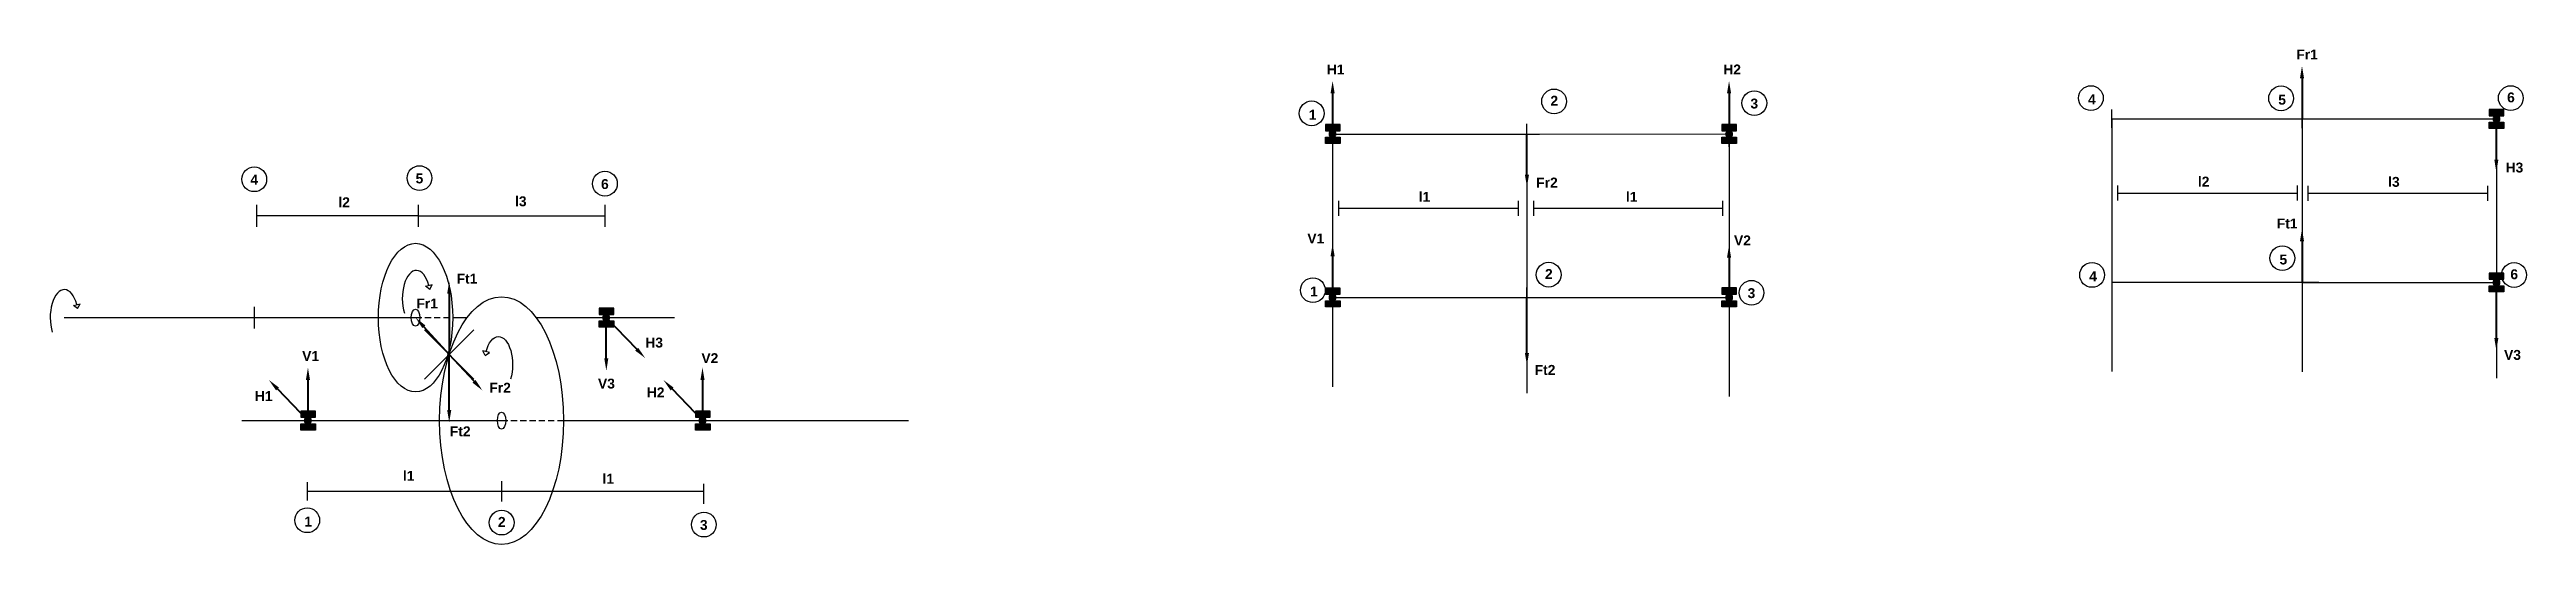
# Model space of a CAD drawing. Header units: inches. Extents: x 5.1 to 105.1, y 5.3 to 25.3.
import ezdxf
from ezdxf import colors
from ezdxf.entities.mleader import LeaderData, LeaderLine
from ezdxf.math import Vec2, Vec3

# ---------------------------------------------------------------- set-up
doc = ezdxf.new("R2010")
doc.units = ezdxf.units.IN
doc.header["$MEASUREMENT"] = 0
doc.header["$PDMODE"] = 3
doc.header["$PDSIZE"] = -3
doc.linetypes.add('DASHED2', pattern=[0.375, 0.25, -0.125])
doc.layers.add('Angrenaj', color=7, linetype='Continuous')
doc.layers.add('Punctat', color=7, linetype='DASHED2')
doc.layers.add('Forte', color=7, linetype='Continuous', lineweight=40)
doc.layers.add('Rulmenti', color=7, linetype='Continuous', lineweight=25)
doc.styles.get("Standard").update_dxf_attribs({"font": 'arialbd.ttf'})

msp = doc.modelspace()

# ---------------------------------------------------------------- hatches: boundary and pattern name
at = {"layer": 'Angrenaj', "true_color": 0x939598}
h = msp.add_hatch(color=252, dxfattribs=at)
h.dxf.hatch_style = 1
h.paths.add_polyline_path([(56.589, 22.29), (56.589, 22.04), (57.18, 22.04), (57.18, 22.29)])
h.paths.add_polyline_path([(56.589, 21.776), (56.589, 21.526), (57.18, 21.526), (57.18, 21.776)])
at = {"layer": 'Angrenaj', "true_color": 0xf1eb1f}
h = msp.add_hatch(color=2, dxfattribs=at)
h.dxf.hatch_style = 1
h.paths.add_polyline_path([(57.009, 21.908, 1), (56.744, 21.908, 1)])
at = {"layer": 'Angrenaj', "true_color": 0x939598}
h = msp.add_hatch(color=252, dxfattribs=at)
h.dxf.hatch_style = 1
h.paths.add_polyline_path([(72.588, 22.292), (72.588, 22.042), (73.179, 22.042), (73.179, 22.292)])
h.paths.add_polyline_path([(72.588, 21.777), (72.588, 21.528), (73.179, 21.528), (73.179, 21.777)])
at = {"layer": 'Angrenaj', "true_color": 0xf1eb1f}
h = msp.add_hatch(color=2, dxfattribs=at)
h.dxf.hatch_style = 1
h.paths.add_polyline_path([(73.008, 21.91, 1), (72.743, 21.91, 1)])
at = {"layer": 'Angrenaj', "true_color": 0x939598}
h = msp.add_hatch(color=252, dxfattribs=at)
h.dxf.hatch_style = 1
h.paths.add_polyline_path([(103.554, 22.896), (103.554, 22.646), (104.146, 22.646), (104.146, 22.896)])
h.paths.add_polyline_path([(103.554, 22.381), (103.554, 22.132), (104.146, 22.132), (104.146, 22.381)])
at = {"layer": 'Angrenaj', "true_color": 0xf1eb1f}
h = msp.add_hatch(color=2, dxfattribs=at)
h.dxf.hatch_style = 1
h.paths.add_polyline_path([(103.974, 22.514, 1), (103.71, 22.514, 1)])
at = {"layer": 'Angrenaj', "true_color": 0x939598}
h = msp.add_hatch(color=252, dxfattribs=at)
h.dxf.hatch_style = 1
h.paths.add_polyline_path([(103.554, 16.298), (103.554, 16.049), (104.146, 16.049), (104.146, 16.298)])
h.paths.add_polyline_path([(103.554, 15.784), (103.554, 15.534), (104.146, 15.534), (104.146, 15.784)])
at = {"layer": 'Angrenaj', "true_color": 0xf1eb1f}
h = msp.add_hatch(color=2, dxfattribs=at)
h.dxf.hatch_style = 1
h.paths.add_polyline_path([(103.974, 15.916, 1), (103.71, 15.916, 1)])
at = {"layer": 'Angrenaj', "true_color": 0x939598}
h = msp.add_hatch(color=252, dxfattribs=at)
h.dxf.hatch_style = 1
h.paths.add_polyline_path([(56.589, 15.693), (56.589, 15.443), (57.18, 15.443), (57.18, 15.693)])
h.paths.add_polyline_path([(56.589, 15.178), (56.589, 14.929), (57.18, 14.929), (57.18, 15.178)])
at = {"layer": 'Angrenaj', "true_color": 0xf1eb1f}
h = msp.add_hatch(color=2, dxfattribs=at)
h.dxf.hatch_style = 1
h.paths.add_polyline_path([(57.009, 15.311, 1), (56.744, 15.311, 1)])
at = {"layer": 'Angrenaj', "true_color": 0x939598}
h = msp.add_hatch(color=252, dxfattribs=at)
h.dxf.hatch_style = 1
h.paths.add_polyline_path([(72.588, 15.694), (72.588, 15.445), (73.179, 15.445), (73.179, 15.694)])
h.paths.add_polyline_path([(72.588, 15.18), (72.588, 14.93), (73.179, 14.93), (73.179, 15.18)])
at = {"layer": 'Angrenaj', "true_color": 0xf1eb1f}
h = msp.add_hatch(color=2, dxfattribs=at)
h.dxf.hatch_style = 1
h.paths.add_polyline_path([(73.008, 15.312, 1), (72.743, 15.312, 1)])
at = {"layer": 'Angrenaj', "true_color": 0x939598}
h = msp.add_hatch(color=252, dxfattribs=at)
h.dxf.hatch_style = 1
h.paths.add_polyline_path([(27.279, 14.878), (27.279, 14.628), (27.87, 14.628), (27.87, 14.878)])
h.paths.add_polyline_path([(27.279, 14.364), (27.279, 14.114), (27.87, 14.114), (27.87, 14.364)])
at = {"layer": 'Angrenaj', "true_color": 0xf1eb1f}
h = msp.add_hatch(color=2, dxfattribs=at)
h.dxf.hatch_style = 1
h.paths.add_polyline_path([(27.699, 14.496, 1), (27.434, 14.496, 1)])
at = {"layer": 'Angrenaj', "true_color": 0x939598}
h = msp.add_hatch(color=252, dxfattribs=at)
h.dxf.hatch_style = 1
h.paths.add_polyline_path([(15.525, 10.724), (15.237, 10.724), (15.237, 10.641), (15.397, 10.475), (15.525, 10.475)])
h.paths.add_polyline_path([(15.828, 10.724), (15.525, 10.724), (15.525, 10.475), (15.828, 10.475)])
h.paths.add_polyline_path([(15.237, 10.641), (15.237, 10.475), (15.397, 10.475)], flags=17)
h.paths.add_polyline_path([(15.828, 10.21), (15.237, 10.21), (15.237, 9.96), (15.828, 9.96)])
at = {"layer": 'Angrenaj', "true_color": 0xf1eb1f}
h = msp.add_hatch(color=2, dxfattribs=at)
h.dxf.hatch_style = 1
h.paths.add_polyline_path([(15.657, 10.342), (15.392, 10.342, 1)])
h.paths.add_polyline_path([(15.525, 10.475), (15.525, 10.342), (15.657, 10.342, 0.414214)])
h.paths.add_polyline_path([(15.433, 10.438, 0.203901), (15.392, 10.342), (15.525, 10.342)])
h.paths.add_polyline_path([(15.525, 10.475, 0.193933), (15.433, 10.438), (15.525, 10.342)])
at = {"layer": 'Angrenaj', "true_color": 0x939598}
h = msp.add_hatch(color=252, dxfattribs=at)
h.dxf.hatch_style = 1
h.paths.add_polyline_path([(31.16, 10.724), (31.16, 10.475), (31.751, 10.475), (31.751, 10.724)])
h.paths.add_polyline_path([(31.16, 10.21), (31.16, 9.96), (31.751, 9.96), (31.751, 10.21)])
at = {"layer": 'Angrenaj', "true_color": 0xf1eb1f}
h = msp.add_hatch(color=2, dxfattribs=at)
h.dxf.hatch_style = 1
h.paths.add_polyline_path([(31.58, 10.342, 1), (31.316, 10.342, 1)])

# ---------------------------------------------------------------- linework, layer by layer
for p, q in [((56.877, 21.539), (56.877, 22.277)), ((64.72, 21.502), (64.72, 22.314)), ((72.876, 21.397), (72.876, 22.21)), ((88.321, 22.155), (88.321, 22.894)), ((88.321, 22.525), (96.678, 22.525)), ((95.999, 22.145), (95.999, 22.883)), ((95.999, 22.514), (103.842, 22.514)), ((103.842, 22.107), (103.842, 22.92)), ((56.877, 21.908), (65.233, 21.908)), ((65.233, 21.908), (72.876, 21.91)), ((103.842, 15.51), (103.842, 16.323)), ((56.877, 15.311), (65.233, 15.311)), ((64.72, 14.904), (64.72, 15.717)), ((65.233, 15.311), (72.876, 15.312)), ((88.321, 15.927), (96.678, 15.927)), ((95.999, 15.916), (103.842, 15.916)), ((5.692, 14.496), (19.867, 14.496)), ((12.854, 10.342), (23.34, 10.342)), ((15.508, 7.119), (15.508, 7.857)), ((15.508, 7.488), (23.864, 7.488)), ((23.351, 7.082), (23.351, 7.894)), ((23.864, 7.488), (31.507, 7.49)), ((31.507, 6.977), (31.507, 7.79))]:
    msp.add_line(p, q)
for centre, major_axis in [((19.867, 14.496), (0, -3)), ((23.34, 10.342), (0, -5)), ((19.867, 14.496), (0, -0.344)), ((23.34, 10.342), (0, -0.344))]:
    msp.add_ellipse(centre, major_axis=major_axis, ratio=0.5)
for centre in [(19.901, 15.267), (5.692, 14.496)]:
    msp.add_ellipse(centre, major_axis=(0, -1.136), ratio=0.5, start_param=2.054078, end_param=5.256597)
at = {"extrusion": (0, 0, -1)}
msp.add_ellipse((23.216, 12.599), major_axis=(0, -1.136), ratio=0.5, start_param=2.054078, end_param=5.256597, dxfattribs=at)
at = {"layer": 'Angrenaj'}
for p, q in [((88.321, 22.525), (88.321, 12.32)), ((95.999, 22.514), (95.999, 12.309)), ((103.842, 22.514), (103.842, 12.052)), ((56.877, 21.908), (56.877, 11.704)), ((64.72, 21.908), (64.72, 11.446)), ((72.876, 21.91), (72.876, 11.317)), ((13.449, 19.044), (13.449, 18.163)), ((19.973, 19.044), (19.973, 18.163)), ((27.51, 19.044), (27.51, 18.163)), ((57.124, 18.605), (57.124, 19.213)), ((64.378, 18.605), (64.378, 19.213)), ((64.992, 18.605), (64.992, 19.213)), ((72.629, 18.605), (72.629, 19.213)), ((88.569, 19.221), (88.569, 19.83)), ((88.569, 19.526), (95.823, 19.526)), ((95.823, 19.221), (95.823, 19.83)), ((96.247, 19.21), (96.247, 19.819)), ((96.247, 19.515), (103.5, 19.515)), ((103.5, 19.21), (103.5, 19.819)), ((19.973, 18.603), (13.449, 18.603)), ((19.973, 18.603), (27.51, 18.603)), ((57.124, 18.909), (64.378, 18.909)), ((64.992, 18.909), (72.629, 18.909)), ((6.061, 14.991), (6.33, 15.057)), ((6.23, 14.862), (6.33, 15.057)), ((20.27, 15.762), (20.539, 15.828)), ((20.439, 15.633), (20.27, 15.762)), ((20.439, 15.633), (20.539, 15.828)), ((6.23, 14.862), (6.061, 14.991)), ((13.361, 14.936), (13.361, 14.055)), ((21.367, 14.496), (21.949, 14.496)), ((24.732, 14.496), (30.323, 14.496)), ((22.679, 12.966), (22.578, 13.16)), ((22.847, 13.095), (22.578, 13.16)), ((22.679, 12.966), (22.847, 13.095)), ((25.84, 10.342), (39.758, 10.342))]:
    msp.add_line(p, q, dxfattribs=at)
for centre in [(56.033, 22.741), (65.816, 23.222), (73.897, 23.153), (87.478, 23.357), (95.156, 23.346), (104.425, 23.357), (13.358, 20.081), (20.027, 20.129), (27.51, 19.903), (95.205, 16.897), (56.082, 15.605), (65.597, 16.229), (73.782, 15.5), (87.527, 16.221), (104.557, 16.218), (15.495, 6.319), (23.342, 6.225), (31.502, 6.144)]:
    msp.add_circle(centre, 0.5, dxfattribs=at)
msp.add_point((21.226, 13.01), dxfattribs=at)
at = {"layer": 'Punctat'}
for p, q in [((19.867, 14.496), (21.367, 14.496)), ((23.34, 10.342), (25.84, 10.342))]:
    msp.add_line(p, q, dxfattribs=at)
at = {"layer": 'Rulmenti'}
for points in [[(56.589, 22.04), (57.18, 22.04), (57.18, 22.29), (56.589, 22.29)], [(72.588, 22.042), (73.179, 22.042), (73.179, 22.292), (72.588, 22.292)], [(103.554, 22.646), (104.146, 22.646), (104.146, 22.896), (103.554, 22.896)], [(103.554, 22.381), (104.146, 22.381), (104.146, 22.132), (103.554, 22.132)], [(56.589, 21.776), (57.18, 21.776), (57.18, 21.526), (56.589, 21.526)], [(72.588, 21.777), (73.179, 21.777), (73.179, 21.528), (72.588, 21.528)], [(103.554, 16.049), (104.146, 16.049), (104.146, 16.298), (103.554, 16.298)], [(56.589, 15.443), (57.18, 15.443), (57.18, 15.693), (56.589, 15.693)], [(56.589, 15.178), (57.18, 15.178), (57.18, 14.929), (56.589, 14.929)], [(72.588, 15.445), (73.179, 15.445), (73.179, 15.694), (72.588, 15.694)], [(72.588, 15.18), (73.179, 15.18), (73.179, 14.93), (72.588, 14.93)], [(103.554, 15.784), (104.146, 15.784), (104.146, 15.534), (103.554, 15.534)], [(27.279, 14.628), (27.87, 14.628), (27.87, 14.878), (27.279, 14.878)], [(27.279, 14.364), (27.87, 14.364), (27.87, 14.114), (27.279, 14.114)], [(15.237, 10.475), (15.828, 10.475), (15.828, 10.724), (15.237, 10.724)], [(15.237, 10.21), (15.828, 10.21), (15.828, 9.96), (15.237, 9.96)], [(31.16, 10.475), (31.751, 10.475), (31.751, 10.724), (31.16, 10.724)], [(31.16, 10.21), (31.751, 10.21), (31.751, 9.96), (31.16, 9.96)]]:
    msp.add_lwpolyline(points, close=True, dxfattribs=at)
for centre in [(56.877, 21.908), (72.876, 21.91), (103.842, 22.514), (103.842, 15.916), (56.877, 15.311), (72.876, 15.312), (27.566, 14.496), (15.525, 10.342), (31.448, 10.342)]:
    msp.add_circle(centre, 0.132, dxfattribs=at)

# ---------------------------------------------------------------- texts
at = {"layer": 'Angrenaj', "char_height": 0.4, "attachment_point": 1}
for s, width, gutter_width, insert in [('2', 0.5449, 2, (65.667, 23.45)), ('3', 0.45014, 2, (73.739, 23.338)), ('4', 1.70578, 2, (87.362, 23.503)), ('5', 1.70578, 2, (95.04, 23.492)), ('6', 0.5449, 2, (104.275, 23.586)), ('1', 1.70578, 2, (55.918, 22.886)), ('4', 0.45014, 2, (13.2, 20.266)), ('5', 0.45014, 2, (19.869, 20.315)), ('6', 0.45014, 2, (27.352, 20.088)), ('l2', 1.24852, 2, (16.753, 19.354)), ('l3', 1.24852, 2, (23.882, 19.392)), ('5', 1.70578, 2, (95.089, 17.042)), ('2', 0.5449, 2, (65.447, 16.458)), ('4', 1.70578, 2, (87.411, 16.367)), ('6', 0.5449, 2, (104.407, 16.447)), ('1', 1.70578, 2, (55.966, 15.75)), ('3', 0.45014, 2, (73.624, 15.686)), ('Fr2', 0.92282, 1, (22.845, 11.869)), ('1', 1.70578, 2, (15.379, 6.464)), ('2', 0.5449, 2, (23.192, 6.453)), ('3', 0.45014, 2, (31.344, 6.33))]:
    msp.add_mtext_dynamic_manual_height_columns(s, width=width, gutter_width=gutter_width, heights=[0], dxfattribs=dict(at, insert=insert))
at = {"layer": 'Forte', "char_height": 0.4, "attachment_point": 1}
for s, width, gutter_width, heights, insert in [('Fr1', 1.1748, 2, [0], (95.767, 25.317)), ('H1', 1.1748, 2, [0], (56.644, 24.712)), ('H2', 1.1748, 2, [0], (72.643, 24.713)), ('Fr2', 0.60838, 2, [0], (65.093, 20.149)), ('l2', 2.34544, 2, [0], (91.797, 20.188)), ('l3', 2.34544, 2, [0], (99.475, 20.177)), ('H3', 0.60838, 2, [0], (104.215, 20.755)), ('l1', 2.34544, 2, [0], (60.352, 19.572)), ('l1', 2.34544, 2, [0], (68.714, 19.572)), ('Ft1', 1.1748, 2, [0], (94.979, 18.497)), ('V1', 1.1748, 2, [0], (55.857, 17.891)), ('V2', 0.65034, 2, [0], (73.075, 17.815)), ('Ft1', 0.77601, 1, [0], (21.524, 16.27)), ('Fr1', 0.71309, 1, [0.368], (19.901, 15.267)), ('V1', 1.1748, 2, [0], (15.292, 13.146)), ('H3', 0.69229, 2, [0], (29.14, 13.691)), ('V2', 0.65034, 2, [0], (31.404, 13.062)), ('V3', 0.79698, 1, [0], (104.153, 13.193)), ('V3', 0.60838, 2, [0], (27.229, 12.035)), ('Ft2', 0.79698, 1, [0], (65.03, 12.588)), ('H1', 0.52446, 2, [0], (13.383, 11.532)), ('H2', 0.65034, 2, [0], (29.201, 11.679)), ('Ft2', 0.79698, 1, [0], (21.251, 10.109)), ('l1', 2.34544, 2, [0], (19.356, 8.312)), ('l1', 1.68208, 2, [0], (27.411, 8.194))]:
    msp.add_mtext_dynamic_manual_height_columns(s, width=width, gutter_width=gutter_width, heights=heights, dxfattribs=dict(at, insert=insert))

# ---------------------------------------------------------------- leaders
at = {"layer": 'Forte'}
ml = msp.add_multileader_mtext('Standard', dxfattribs=at)
ml.set_content('', color=256)
ml.set_leader_properties(color=256, linetype='ByLayer', lineweight=-1)
ml.build(insert=Vec2(0, 0))
ml.multileader.update_dxf_attribs({"has_dogleg": 0, "dogleg_length": 0.36, "arrow_head_size": 0.5})
ctx = ml.context
ctx.base_point, ctx.char_height, ctx.arrow_head_size, ctx.landing_gap_size, ctx.plane_origin = Vec3(56.697, 21.908), 0.18, 0.5, 0.09, Vec3(56.877, 24.05)
ctx.text_align_type = 2
notes = []
notes.append((ctx, [(0, (1, 1, 0), (57.237, 21.908), (-1, 0), 0.36, [(0, [(56.877, 24.05)], 0, [])])]))
ctx.mtext.insert, ctx.mtext.alignment, ctx.mtext.flow_direction = Vec3(56.787, 21.998), 3, 5
ml = msp.add_multileader_mtext('Standard', dxfattribs=at)
ml.set_content('', color=256)
ml.set_leader_properties(color=256, linetype='ByLayer', lineweight=-1)
ml.build(insert=Vec2(0, 0))
ml.multileader.update_dxf_attribs({"has_dogleg": 0, "dogleg_length": 0.36, "arrow_head_size": 0.5})
ctx = ml.context
ctx.base_point, ctx.char_height, ctx.arrow_head_size, ctx.landing_gap_size, ctx.plane_origin = Vec3(72.696, 21.91), 0.18, 0.5, 0.09, Vec3(72.876, 24.052)
ctx.text_align_type = 2
notes.append((ctx, [(0, (1, 1, 0), (73.236, 21.91), (-1, 0), 0.36, [(0, [(72.876, 24.052)], 0, [])])]))
ctx.mtext.insert, ctx.mtext.alignment, ctx.mtext.flow_direction = Vec3(72.786, 22), 3, 5
ml = msp.add_multileader_mtext('Standard', dxfattribs=at)
ml.set_content('', color=256)
ml.set_leader_properties(color=256, linetype='ByLayer', lineweight=-1)
ml.build(insert=Vec2(0, 0))
ml.multileader.update_dxf_attribs({"has_dogleg": 0, "dogleg_length": 0.36, "arrow_head_size": 0.5})
ctx = ml.context
ctx.base_point, ctx.char_height, ctx.arrow_head_size, ctx.landing_gap_size, ctx.plane_origin = Vec3(95.819, 22.514), 0.18, 0.5, 0.09, Vec3(95.999, 24.656)
ctx.text_align_type = 2
notes.append((ctx, [(0, (1, 1, 0), (96.359, 22.514), (-1, 0), 0.36, [(0, [(95.999, 24.656)], 0, [])])]))
ctx.mtext.insert, ctx.mtext.alignment, ctx.mtext.flow_direction = Vec3(95.909, 22.604), 3, 5
ml = msp.add_multileader_mtext('Standard', dxfattribs=at)
ml.set_content('', color=256)
ml.set_leader_properties(color=256, linetype='ByLayer', lineweight=-1)
ml.build(insert=Vec2(0, 0))
ml.multileader.update_dxf_attribs({"has_dogleg": 0, "dogleg_length": 0.36, "arrow_head_size": 0.5})
ctx = ml.context
ctx.base_point, ctx.char_height, ctx.arrow_head_size, ctx.landing_gap_size, ctx.plane_origin = Vec3(64.72, 21.908), 0.18, 0.5, 0.09, Vec3(64.72, 19.766)
notes.append((ctx, [(0, (1, 1, 0), (64.36, 21.908), (1, 0), 0.36, [(0, [(64.72, 19.766)], 0, [])])]))
ctx.mtext.insert, ctx.mtext.flow_direction = Vec3(64.81, 21.998), 5
ml = msp.add_multileader_mtext('Standard', dxfattribs=at)
ml.set_content('', color=256)
ml.set_leader_properties(color=256, linetype='ByLayer', lineweight=-1)
ml.build(insert=Vec2(0, 0))
ml.multileader.update_dxf_attribs({"has_dogleg": 0, "dogleg_length": 0.36, "arrow_head_size": 0.5})
ctx = ml.context
ctx.base_point, ctx.char_height, ctx.arrow_head_size, ctx.landing_gap_size, ctx.plane_origin = Vec3(103.842, 22.514), 0.18, 0.5, 0.09, Vec3(103.842, 20.371)
notes.append((ctx, [(0, (1, 1, 0), (103.482, 22.514), (1, 0), 0.36, [(0, [(103.842, 20.371)], 0, [])])]))
ctx.mtext.insert, ctx.mtext.flow_direction = Vec3(103.932, 22.604), 5
ml = msp.add_multileader_mtext('Standard', dxfattribs=at)
ml.set_content('', color=256)
ml.set_leader_properties(color=256, linetype='ByLayer', lineweight=-1)
ml.build(insert=Vec2(0, 0))
ml.multileader.update_dxf_attribs({"has_dogleg": 0, "dogleg_length": 0.36, "arrow_head_size": 0.5})
ctx = ml.context
ctx.base_point, ctx.char_height, ctx.arrow_head_size, ctx.landing_gap_size, ctx.plane_origin = Vec3(95.819, 15.936), 0.18, 0.5, 0.09, Vec3(95.999, 18.078)
ctx.text_align_type = 2
notes.append((ctx, [(0, (1, 1, 0), (96.359, 15.936), (-1, 0), 0.36, [(0, [(95.999, 18.078)], 0, [])])]))
ctx.mtext.insert, ctx.mtext.alignment, ctx.mtext.flow_direction = Vec3(95.909, 16.026), 3, 5
ml = msp.add_multileader_mtext('Standard', dxfattribs=at)
ml.set_content('', color=256)
ml.set_leader_properties(color=256, linetype='ByLayer', lineweight=-1)
ml.build(insert=Vec2(0, 0))
ml.multileader.update_dxf_attribs({"has_dogleg": 0, "dogleg_length": 0.36, "arrow_head_size": 0.5})
ctx = ml.context
ctx.base_point, ctx.char_height, ctx.arrow_head_size, ctx.landing_gap_size, ctx.plane_origin = Vec3(56.697, 15.33), 0.18, 0.5, 0.09, Vec3(56.877, 17.472)
ctx.text_align_type = 2
notes.append((ctx, [(0, (1, 1, 0), (57.237, 15.33), (-1, 0), 0.36, [(0, [(56.877, 17.472)], 0, [])])]))
ctx.mtext.insert, ctx.mtext.alignment, ctx.mtext.flow_direction = Vec3(56.787, 15.42), 3, 5
ml = msp.add_multileader_mtext('Standard', dxfattribs=at)
ml.set_content('', color=256)
ml.set_leader_properties(color=256, linetype='ByLayer', lineweight=-1)
ml.build(insert=Vec2(0, 0))
ml.multileader.update_dxf_attribs({"has_dogleg": 0, "dogleg_length": 0.36, "arrow_head_size": 0.5})
ctx = ml.context
ctx.base_point, ctx.char_height, ctx.arrow_head_size, ctx.landing_gap_size, ctx.plane_origin = Vec3(72.696, 15.273), 0.18, 0.5, 0.09, Vec3(72.876, 17.416)
ctx.text_align_type = 2
notes.append((ctx, [(0, (1, 1, 0), (73.236, 15.273), (-1, 0), 0.36, [(0, [(72.876, 17.416)], 0, [])])]))
ctx.mtext.insert, ctx.mtext.alignment, ctx.mtext.flow_direction = Vec3(72.786, 15.363), 3, 5
ml = msp.add_multileader_mtext('Standard', dxfattribs=at)
ml.set_content('', color=256)
ml.set_leader_properties(color=256, linetype='ByLayer', lineweight=-1)
ml.build(insert=Vec2(0, 0))
ml.multileader.update_dxf_attribs({"has_dogleg": 0, "dogleg_length": 0.36, "arrow_head_size": 0.5})
ctx = ml.context
ctx.base_point, ctx.char_height, ctx.arrow_head_size, ctx.landing_gap_size, ctx.plane_origin = Vec3(103.842, 15.916), 0.18, 0.5, 0.09, Vec3(103.842, 13.173)
notes.append((ctx, [(0, (1, 1, 0), (103.482, 15.916), (1, 0), 0.36, [(0, [(103.842, 13.173)], 0, [])])]))
ctx.mtext.insert, ctx.mtext.flow_direction = Vec3(103.932, 16.006), 5
ml = msp.add_multileader_mtext('Standard', dxfattribs=at)
ml.set_content('', color=256)
ml.set_leader_properties(color=256, linetype='ByLayer', lineweight=-1)
ml.build(insert=Vec2(0, 0))
ml.multileader.update_dxf_attribs({"has_dogleg": 0, "dogleg_length": 0.36, "arrow_head_size": 0.5})
ctx = ml.context
ctx.base_point, ctx.char_height, ctx.arrow_head_size, ctx.landing_gap_size, ctx.plane_origin = Vec3(21.046, 13.01), 0.18, 0.5, 0.09, Vec3(21.226, 16.805)
ctx.text_align_type = 2
notes.append((ctx, [(0, (1, 1, 0), (21.586, 13.01), (-1, 0), 0.36, [(0, [(21.226, 15.963)], 0, [])])]))
ctx.mtext.insert, ctx.mtext.alignment, ctx.mtext.flow_direction = Vec3(21.136, 13.1), 3, 5
ml = msp.add_multileader_mtext('Standard', dxfattribs=at)
ml.set_content('', color=256)
ml.set_leader_properties(color=256, linetype='ByLayer', lineweight=-1)
ml.build(insert=Vec2(0, 0))
ml.multileader.update_dxf_attribs({"has_dogleg": 0, "dogleg_length": 0.36, "arrow_head_size": 0.5})
ctx = ml.context
ctx.base_point, ctx.char_height, ctx.arrow_head_size, ctx.landing_gap_size, ctx.plane_origin = Vec3(64.72, 15.311), 0.18, 0.5, 0.09, Vec3(64.72, 12.568)
notes.append((ctx, [(0, (1, 1, 0), (64.36, 15.311), (1, 0), 0.36, [(0, [(64.72, 12.568)], 0, [])])]))
ctx.mtext.insert, ctx.mtext.flow_direction = Vec3(64.81, 15.401), 5
ml = msp.add_multileader_mtext('Standard', dxfattribs=at)
ml.set_content('', color=256)
ml.set_leader_properties(color=256, linetype='ByLayer', lineweight=-1)
ml.build(insert=Vec2(0, 0))
ml.multileader.update_dxf_attribs({"has_dogleg": 0, "dogleg_length": 0.36, "arrow_head_size": 0.5})
ctx = ml.context
ctx.base_point, ctx.char_height, ctx.arrow_head_size, ctx.landing_gap_size, ctx.plane_origin = Vec3(21.226, 13.01), 0.18, 0.5, 0.09, Vec3(19.867, 14.496)
notes.append((ctx, [(0, (1, 1, 0), (20.866, 13.01), (1, 0), 0.36, [(0, [(19.867, 14.496)], 0, [])])]))
ctx.mtext.insert, ctx.mtext.flow_direction = Vec3(21.316, 13.1), 5
ml = msp.add_multileader_mtext('Standard', dxfattribs=at)
ml.set_content('', color=256)
ml.set_leader_properties(color=256, linetype='ByLayer', lineweight=-1)
ml.build(insert=Vec2(0, 0))
ml.multileader.update_dxf_attribs({"has_dogleg": 0, "dogleg_length": 0.36, "arrow_head_size": 0.5})
ctx = ml.context
ctx.base_point, ctx.char_height, ctx.arrow_head_size, ctx.landing_gap_size, ctx.plane_origin = Vec3(27.566, 14.496), 0.18, 0.5, 0.09, Vec3(27.566, 12.354)
notes.append((ctx, [(0, (1, 1, 0), (27.206, 14.496), (1, 0), 0.36, [(0, [(27.566, 12.354)], 0, [])])]))
ctx.mtext.insert, ctx.mtext.flow_direction = Vec3(27.656, 14.586), 5
ml = msp.add_multileader_mtext('Standard', dxfattribs=at)
ml.set_content('', color=256)
ml.set_leader_properties(color=256, linetype='ByLayer', lineweight=-1)
ml.build(insert=Vec2(0, 0))
ml.multileader.update_dxf_attribs({"has_dogleg": 0, "dogleg_length": 0.36, "arrow_head_size": 0.5})
ctx = ml.context
ctx.base_point, ctx.char_height, ctx.arrow_head_size, ctx.landing_gap_size, ctx.plane_origin = Vec3(27.386, 14.496), 0.18, 0.5, 0.09, Vec3(29.14, 12.861)
ctx.text_align_type = 2
notes.append((ctx, [(0, (1, 1, 0), (27.926, 14.496), (-1, 0), 0.36, [(0, [(29.14, 12.861)], 0, [])])]))
ctx.mtext.insert, ctx.mtext.alignment, ctx.mtext.flow_direction = Vec3(27.476, 14.586), 3, 5
ml = msp.add_multileader_mtext('Standard', dxfattribs=at)
ml.set_content('', color=256)
ml.set_leader_properties(color=256, linetype='ByLayer', lineweight=-1)
ml.build(insert=Vec2(0, 0))
ml.multileader.update_dxf_attribs({"has_dogleg": 0, "dogleg_length": 0.36, "arrow_head_size": 0.5})
ctx = ml.context
ctx.base_point, ctx.char_height, ctx.arrow_head_size, ctx.landing_gap_size, ctx.plane_origin = Vec3(21.226, 13.01), 0.18, 0.5, 0.09, Vec3(21.226, 10.267)
notes.append((ctx, [(0, (1, 1, 0), (20.866, 13.01), (1, 0), 0.36, [(0, [(21.226, 10.267)], 0, [])])]))
ctx.mtext.insert, ctx.mtext.flow_direction = Vec3(21.316, 13.1), 5
ml = msp.add_multileader_mtext('Standard', dxfattribs=at)
ml.set_content('', color=256)
ml.set_leader_properties(color=256, linetype='ByLayer', lineweight=-1)
ml.build(insert=Vec2(0, 0))
ml.multileader.update_dxf_attribs({"has_dogleg": 0, "dogleg_length": 0.36, "arrow_head_size": 0.5})
ctx = ml.context
ctx.base_point, ctx.char_height, ctx.arrow_head_size, ctx.landing_gap_size, ctx.plane_origin = Vec3(21.046, 13.01), 0.18, 0.5, 0.09, Vec3(23.34, 10.342)
ctx.text_align_type = 2
notes.append((ctx, [(0, (1, 1, 0), (21.586, 13.01), (-1, 0), 0.36, [(0, [(22.566, 11.56)], 0, [])])]))
ctx.mtext.insert, ctx.mtext.alignment, ctx.mtext.flow_direction = Vec3(21.136, 13.1), 3, 5
ml = msp.add_multileader_mtext('Standard', dxfattribs=at)
ml.set_content('', color=256)
ml.set_leader_properties(color=256, linetype='ByLayer', lineweight=-1)
ml.build(insert=Vec2(0, 0))
ml.multileader.update_dxf_attribs({"has_dogleg": 0, "dogleg_length": 0.36, "arrow_head_size": 0.5})
ctx = ml.context
ctx.base_point, ctx.char_height, ctx.arrow_head_size, ctx.landing_gap_size, ctx.plane_origin = Vec3(15.345, 10.342), 0.18, 0.5, 0.09, Vec3(15.525, 12.485)
ctx.text_align_type = 2
notes.append((ctx, [(0, (1, 1, 0), (15.885, 10.342), (-1, 0), 0.36, [(0, [(15.525, 12.485)], 0, [])])]))
ctx.mtext.insert, ctx.mtext.alignment, ctx.mtext.flow_direction = Vec3(15.435, 10.432), 3, 5
ml = msp.add_multileader_mtext('Standard', dxfattribs=at)
ml.set_content('', color=256)
ml.set_leader_properties(color=256, linetype='ByLayer', lineweight=-1)
ml.build(insert=Vec2(0, 0))
ml.multileader.update_dxf_attribs({"has_dogleg": 0, "dogleg_length": 0.36, "arrow_head_size": 0.5})
ctx = ml.context
ctx.base_point, ctx.char_height, ctx.arrow_head_size, ctx.landing_gap_size, ctx.plane_origin = Vec3(31.268, 10.342), 0.18, 0.5, 0.09, Vec3(31.448, 12.485)
ctx.text_align_type = 2
notes.append((ctx, [(0, (1, 1, 0), (31.808, 10.342), (-1, 0), 0.36, [(0, [(31.448, 12.485)], 0, [])])]))
ctx.mtext.insert, ctx.mtext.alignment, ctx.mtext.flow_direction = Vec3(31.358, 10.432), 3, 5
ml = msp.add_multileader_mtext('Standard', dxfattribs=at)
ml.set_content('', color=256)
ml.set_leader_properties(color=256, linetype='ByLayer', lineweight=-1)
ml.build(insert=Vec2(0, 0))
ml.multileader.update_dxf_attribs({"has_dogleg": 0, "dogleg_length": 0.36, "arrow_head_size": 0.5})
ctx = ml.context
ctx.base_point, ctx.char_height, ctx.arrow_head_size, ctx.landing_gap_size, ctx.plane_origin = Vec3(15.525, 10.342), 0.18, 0.5, 0.09, Vec3(13.951, 11.977)
notes.append((ctx, [(0, (1, 1, 0), (15.165, 10.342), (1, 0), 0.36, [(0, [(13.951, 11.977)], 0, [])])]))
ctx.mtext.insert, ctx.mtext.flow_direction = Vec3(15.615, 10.432), 5
ml = msp.add_multileader_mtext('Standard', dxfattribs=at)
ml.set_content('', color=256)
ml.set_leader_properties(color=256, linetype='ByLayer', lineweight=-1)
ml.build(insert=Vec2(0, 0))
ml.multileader.update_dxf_attribs({"has_dogleg": 0, "dogleg_length": 0.36, "arrow_head_size": 0.5})
ctx = ml.context
ctx.base_point, ctx.char_height, ctx.arrow_head_size, ctx.landing_gap_size, ctx.plane_origin = Vec3(31.448, 10.342), 0.18, 0.5, 0.09, Vec3(29.874, 11.977)
notes.append((ctx, [(0, (1, 1, 0), (31.088, 10.342), (1, 0), 0.36, [(0, [(29.874, 11.977)], 0, [])])]))
ctx.mtext.insert, ctx.mtext.flow_direction = Vec3(31.538, 10.432), 5
for ctx, leaders in notes:
    for number, flags, end, landing, length, lines in leaders:
        leader = LeaderData()
        leader.index, (leader.has_last_leader_line, leader.has_dogleg_vector, leader.attachment_direction) = number, flags
        leader.last_leader_point, leader.dogleg_vector, leader.dogleg_length = Vec3(end), Vec3(landing), length
        for number, points, colour, breaks in lines:
            line = LeaderLine()
            line.index, line.vertices, line.color, line.breaks = number, Vec3.list(points), colors.encode_raw_color(colour), breaks
            leader.lines.append(line)
        ctx.leaders.append(leader)

doc.saveas('drawing.dxf')
